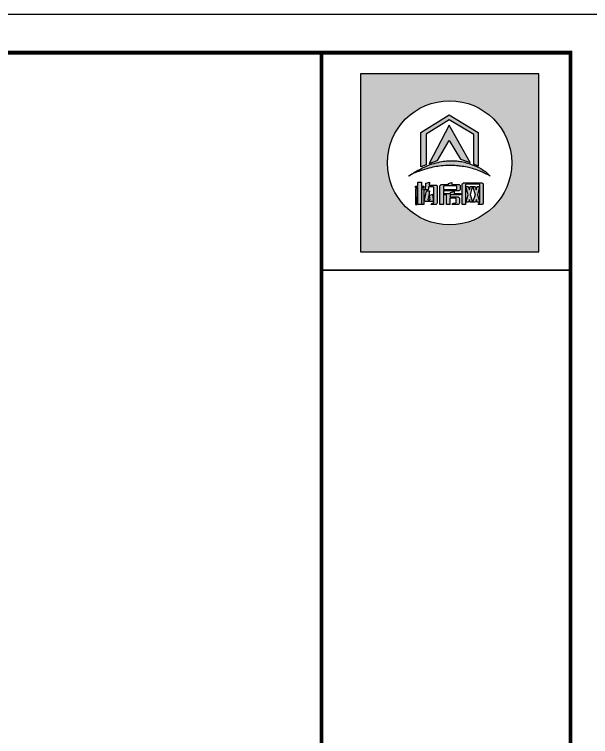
# Model space of a CAD drawing. Header units: millimetres. Extents: x -807114 to -50119, y -468455 to -61603.
# Drawn here: x -309065 to -299412, y -222253 to -210144 of the extents above; entities that cross this region are included whole.
import ezdxf

# ---------------------------------------------------------------- set-up
doc = ezdxf.new("R2010")
doc.units = ezdxf.units.MM
doc.header["$LTSCALE"] = 1000
doc.layers.add('PUB_TITLE', color=4, linetype='Continuous')

# ---------------------------------------------------------------- blocks, each defined once
blk = doc.blocks.new('sadasfafa')
h = blk.add_hatch(color=252)
h.dxf.hatch_style = 1
h.paths.add_polyline_path([(1853311.1, -2488040.1), (1853311.1, -2490368.5), (1855639.5, -2490368.5), (1855639.5, -2488040.1)])
h.paths.add_polyline_path([(1855286.5, -2489204.3, 1), (1853664.1, -2489204.3, 1)], flags=16)
edge = h.paths.add_edge_path(flags=0)
edge.add_spline(control_points=[(1853944.6, -2489376.1), (1853935.3, -2489384.6), (1854021.8, -2489326.6), (1854063.9, -2489323.5), (1854178.2, -2489279.5), (1854273.1, -2489256.9), (1854374.7, -2489242.3), (1854469.9, -2489235.9), (1854554.9, -2489238.9), (1854629.7, -2489250.1), (1854700.1, -2489258.6), (1854780.8, -2489280), (1854854.1, -2489302.7), (1854916.6, -2489334.7), (1854967.1, -2489354.2), (1854992.7, -2489368), (1855013.6, -2489381.9), (1854982, -2489354), (1854964.6, -2489332.4), (1854909.8, -2489296.9), (1854853.8, -2489259.6), (1854783.9, -2489234.5), (1854712.8, -2489206.2), (1854640.1, -2489188.5), (1854568.9, -2489179), (1854496.5, -2489175.8), (1854413.6, -2489178.1), (1854320.6, -2489198.5), (1854229.5, -2489222.2), (1854147.3, -2489257.2), (1854080, -2489292), (1854021.4, -2489324.6), (1853977.2, -2489352), (1853952.7, -2489368.9), (1853944.6, -2489376.1)], knot_values=[0, 0, 0, 0, 114.670179, 423.637006, 763.89867, 1083.683754, 1343.405239, 1688.07646, 1952.326814, 2113.699055, 2375.693807, 2595.188681, 2872.839541, 3068.155951, 3238.592156, 3348.056762, 3361.095167, 3431.805845, 3527.265261, 3733.200323, 3952.805082, 4160.23278, 4398.128766, 4650.488133, 4837.16968, 5050.428326, 5308.684497, 5588.159898, 5913.430939, 6163.12325, 6398.139207, 6601.625078, 6772.549769, 6871.149972, 6871.149972, 6871.149972, 6871.149972], degree=3, periodic=1)
h.paths.add_polyline_path([(1854529.8, -2489579.6), (1854533.6, -2489580), (1854533.6, -2489602.9), (1854617.6, -2489602.9), (1854617.6, -2489621.4), (1854481.1, -2489621.4), (1854481.1, -2489649.8), (1854589.1, -2489649.8), (1854599.3, -2489655.7), (1854606.2, -2489665.9), (1854605.6, -2489733.3), (1854600.1, -2489741.5), (1854590.1, -2489749.8), (1854505.9, -2489749.8), (1854514, -2489739.5), (1854517.6, -2489731.3), (1854551.6, -2489731.3), (1854558, -2489728), (1854560.2, -2489721.4), (1854560.2, -2489674.8), (1854558.4, -2489670.2), (1854552.6, -2489667.4), (1854481, -2489667.4), (1854481, -2489749.8), (1854436.1, -2489749.8), (1854436.1, -2489626.5), (1854433, -2489621.4), (1854405.6, -2489621.4), (1854405.6, -2489602.9), (1854487.7, -2489602.9), (1854487.7, -2489590)], flags=0)
h.paths.add_polyline_path([(1854485.6, -2489467.7), (1854506.4, -2489461.5), (1854506.4, -2489485.4), (1854509.7, -2489489.2), (1854600.6, -2489489.2), (1854609, -2489494.5), (1854614.7, -2489502.4), (1854614.7, -2489555.7), (1854607.2, -2489564.4), (1854598.6, -2489569.4), (1854401.3, -2489569.4), (1854394.3, -2489572.9), (1854394.3, -2489749.8), (1854349, -2489749.8), (1854349, -2489504.4), (1854355.4, -2489494.8), (1854367.4, -2489489.2), (1854462.5, -2489489.2), (1854462.5, -2489473.8)], flags=0)
h.paths.add_polyline_path([(1854394.3, -2489553.9), (1854394.3, -2489511.6), (1854403.9, -2489505.9), (1854561.8, -2489505.9), (1854570.1, -2489513.1), (1854570.1, -2489553.9)], flags=0)
h.paths.add_polyline_path([(1854213.8, -2489568.9), (1854202.6, -2489631.6), (1854192.5, -2489682.9), (1854194.2, -2489688.9), (1854217.8, -2489688.9), (1854219.9, -2489683.4), (1854213.6, -2489632.6), (1854253.7, -2489614.3), (1854263.1, -2489686.1), (1854263, -2489700.1), (1854255.4, -2489709), (1854159.3, -2489709), (1854150.4, -2489702.1), (1854148.4, -2489692.3), (1854173.2, -2489568.9)], flags=0)
h.paths.add_polyline_path([(1854186.9, -2489466.2), (1854213, -2489458), (1854207, -2489495.6), (1854296.3, -2489495.6), (1854304.7, -2489497.6), (1854312.3, -2489504.5), (1854314, -2489512.6), (1854314, -2489733.3), (1854310, -2489741.2), (1854301.4, -2489749.8), (1854230.8, -2489749.8), (1854237.9, -2489740.5), (1854242.8, -2489730.1), (1854261.2, -2489730.1), (1854267.8, -2489726.7), (1854269.9, -2489719.7), (1854269.9, -2489530.6), (1854269.9, -2489526.5), (1854266.9, -2489520.5), (1854259.5, -2489516.4), (1854202.4, -2489516.4), (1854200.8, -2489533.9), (1854195.8, -2489557.7), (1854150.3, -2489557.7), (1854159.2, -2489535.2), (1854164.9, -2489504.4), (1854167.3, -2489470.9)], flags=0)
h.paths.add_polyline_path([(1854140.2, -2489543.6), (1854140.3, -2489749.8), (1854113.7, -2489749.8), (1854113.6, -2489543.6)], flags=0)
h.paths.add_polyline_path([(1854055.5, -2489543.6), (1854053.2, -2489749.8), (1854031.3, -2489749.8), (1854031.3, -2489543.6)], flags=0)
h.paths.add_polyline_path([(1854107, -2489458.7), (1854107, -2489508.2), (1854139.4, -2489508.2), (1854139.4, -2489527.3), (1854107, -2489527.3), (1854107, -2489749.8), (1854061.6, -2489749.8), (1854061.6, -2489527.3), (1854029.1, -2489527.3), (1854029.1, -2489508.2), (1854061.6, -2489508.2), (1854061.6, -2489458.7)], flags=0)
h.paths.add_polyline_path([(1854208.7, -2489211.4), (1854471.2, -2488713.5), (1854743, -2489200.1), (1854618.5, -2489155.3), (1854469.8, -2488912.9), (1854318.4, -2489172.3)], flags=0)
h.paths.add_polyline_path([(1854102.1, -2488807.8), (1854470.1, -2488575.1), (1854847.7, -2488809.6), (1854847.7, -2489247.1), (1854790.4, -2489223.3), (1854790.4, -2488832.2), (1854471.1, -2488643.1), (1854168.1, -2488828.6), (1854168.1, -2489230.9), (1854102.1, -2489256.7)], flags=0)
h.paths.add_polyline_path([(1854684.6, -2489749.8), (1854640.9, -2489749.8), (1854640.9, -2489487.5), (1854640.9, -2489483.6), (1854645.8, -2489475.3), (1854656.4, -2489466.7), (1854897.7, -2489466.7), (1854906.8, -2489471), (1854915.7, -2489478.5), (1854915.7, -2489731.3), (1854908.1, -2489743.3), (1854901.8, -2489749.8), (1854847.2, -2489749.8), (1854857.7, -2489732.1), (1854865.8, -2489731), (1854869.5, -2489723.9), (1854869.5, -2489717.9), (1854867.5, -2489717.9), (1854836.1, -2489717.9), (1854825.7, -2489684.4), (1854813.5, -2489717.9), (1854746.2, -2489717.9), (1854736, -2489684.4), (1854721.6, -2489717.9), (1854688.9, -2489717.9), (1854688.9, -2489708.5), (1854691.4, -2489708.5), (1854719.6, -2489620.9), (1854684.6, -2489511.6)], flags=0)
h.paths.add_polyline_path([(1854778.7, -2489517.6), (1854809.1, -2489620.9), (1854781, -2489708.5), (1854777, -2489708.5), (1854750.5, -2489620.9), (1854775.1, -2489517.6)], flags=0)
h = blk.add_hatch(color=7)
h.dxf.hatch_style = 1
h.paths.add_polyline_path([(1854102.1, -2489256.7), (1854168.1, -2489230.9), (1854168.1, -2488828.6), (1854471.1, -2488643.1), (1854790.4, -2488832.2), (1854790.4, -2489223.3), (1854847.7, -2489247.1), (1854847.7, -2488809.6), (1854470.1, -2488575.1), (1854102.1, -2488807.8)])
h = blk.add_hatch(color=7)
h.dxf.hatch_style = 1
h.paths.add_polyline_path([(1854318.4, -2489172.3), (1854469.8, -2488912.9), (1854618.5, -2489155.3), (1854743, -2489200.1), (1854471.2, -2488713.5), (1854208.7, -2489211.4)])
h = blk.add_hatch(color=7)
h.dxf.hatch_style = 1
edge = h.paths.add_edge_path()
edge.add_spline(control_points=[(1853944.6, -2489376.1), (1853952.7, -2489368.9), (1853977.2, -2489352), (1854021.4, -2489324.6), (1854080, -2489292), (1854147.3, -2489257.2), (1854229.5, -2489222.2), (1854320.6, -2489198.5), (1854413.6, -2489178.1), (1854496.5, -2489175.8), (1854568.9, -2489179), (1854640.1, -2489188.5), (1854712.8, -2489206.2), (1854783.9, -2489234.5), (1854853.8, -2489259.6), (1854909.8, -2489296.9), (1854964.6, -2489332.4), (1854982, -2489354), (1855013.6, -2489381.9), (1854992.7, -2489368), (1854967.1, -2489354.2), (1854916.6, -2489334.7), (1854854.1, -2489302.7), (1854780.8, -2489280), (1854700.1, -2489258.6), (1854629.7, -2489250.1), (1854554.9, -2489238.9), (1854469.9, -2489235.9), (1854374.7, -2489242.3), (1854273.1, -2489256.9), (1854178.2, -2489279.5), (1854063.9, -2489323.5), (1854021.8, -2489326.6), (1853935.3, -2489384.6), (1853944.6, -2489376.1)], knot_values=[0, 0, 0, 0, 98.600203, 269.524894, 473.010766, 708.026723, 957.719033, 1282.990074, 1562.465475, 1820.721647, 2033.980292, 2220.661839, 2473.021206, 2710.917192, 2918.34489, 3137.949649, 3343.884711, 3439.344127, 3510.054805, 3523.09321, 3632.557816, 3802.994021, 3998.310431, 4275.961291, 4495.456165, 4757.450917, 4918.823158, 5183.073513, 5527.744733, 5787.466218, 6107.251302, 6447.512966, 6756.479793, 6871.149972, 6871.149972, 6871.149972, 6871.149972], degree=3, periodic=1)
h = blk.add_hatch(color=7)
h.dxf.hatch_style = 1
h.paths.add_polyline_path([(1854061.6, -2489458.7), (1854061.6, -2489508.2), (1854029.1, -2489508.2), (1854029.1, -2489527.3), (1854061.6, -2489527.3), (1854061.6, -2489749.8), (1854107, -2489749.8), (1854107, -2489527.3), (1854139.4, -2489527.3), (1854139.4, -2489508.2), (1854107, -2489508.2), (1854107, -2489458.7)])
h = blk.add_hatch(color=7)
h.dxf.hatch_style = 1
h.paths.add_polyline_path([(1854167.3, -2489470.9), (1854164.9, -2489504.4), (1854159.2, -2489535.2), (1854150.3, -2489557.7), (1854195.8, -2489557.7), (1854200.8, -2489533.9), (1854202.4, -2489516.4), (1854259.5, -2489516.4), (1854266.9, -2489520.5), (1854269.9, -2489526.5), (1854269.9, -2489530.6), (1854269.9, -2489719.7), (1854267.8, -2489726.7), (1854261.2, -2489730.1), (1854242.8, -2489730.1), (1854237.9, -2489740.5), (1854230.8, -2489749.8), (1854301.4, -2489749.8), (1854310, -2489741.2), (1854314, -2489733.3), (1854314, -2489512.6), (1854312.3, -2489504.5), (1854304.7, -2489497.6), (1854296.3, -2489495.6), (1854207, -2489495.6), (1854213, -2489458), (1854186.9, -2489466.2)])
h = blk.add_hatch(color=7)
h.dxf.hatch_style = 1
h.paths.add_polyline_path([(1854462.5, -2489473.8), (1854462.5, -2489489.2), (1854367.4, -2489489.2), (1854355.4, -2489494.8), (1854349, -2489504.4), (1854349, -2489749.8), (1854394.3, -2489749.8), (1854394.3, -2489572.9), (1854401.3, -2489569.4), (1854598.6, -2489569.4), (1854607.2, -2489564.4), (1854614.7, -2489555.7), (1854614.7, -2489502.4), (1854609, -2489494.5), (1854600.6, -2489489.2), (1854509.7, -2489489.2), (1854506.4, -2489485.4), (1854506.4, -2489461.5), (1854485.6, -2489467.7)])
h.paths.add_polyline_path([(1854394.3, -2489553.9), (1854394.3, -2489511.6), (1854403.9, -2489505.9), (1854561.8, -2489505.9), (1854570.1, -2489513.1), (1854570.1, -2489553.9)], flags=16)
h = blk.add_hatch(color=7)
h.dxf.hatch_style = 1
h.paths.add_polyline_path([(1854684.6, -2489511.6), (1854684.6, -2489493), (1854693.2, -2489483.4), (1854862.4, -2489483.4), (1854869.5, -2489491.2), (1854869.5, -2489723.9), (1854865.8, -2489731), (1854857.7, -2489732.1), (1854847.2, -2489749.8), (1854901.8, -2489749.8), (1854908.1, -2489743.3), (1854915.7, -2489731.3), (1854915.7, -2489478.5), (1854906.8, -2489471), (1854897.7, -2489466.7), (1854656.4, -2489466.7), (1854645.8, -2489475.3), (1854640.9, -2489483.6), (1854640.9, -2489487.5), (1854640.9, -2489749.8), (1854684.6, -2489749.8)])
h = blk.add_hatch(color=7)
h.dxf.hatch_style = 1
h.paths.add_polyline_path([(1854866, -2489708.5), (1854840.4, -2489620.9), (1854866.3, -2489511.6), (1854836.5, -2489511.6), (1854823.6, -2489558), (1854808.2, -2489511.6), (1854745.2, -2489511.6), (1854733.6, -2489556.5), (1854719.3, -2489511.6), (1854688.8, -2489511.6), (1854719.6, -2489620.9), (1854691.4, -2489708.5), (1854688.9, -2489708.5), (1854688.9, -2489709.8), (1854688.9, -2489717.9), (1854721.6, -2489717.9), (1854736, -2489684.4), (1854746.2, -2489717.9), (1854813.5, -2489717.9), (1854825.7, -2489684.4), (1854836.1, -2489717.9), (1854867.5, -2489717.9), (1854867.5, -2489708.5)])
h.paths.add_polyline_path([(1854778.7, -2489517.6), (1854809.1, -2489620.9), (1854781, -2489708.5), (1854777, -2489708.5), (1854750.5, -2489620.9), (1854775.1, -2489517.6)], flags=16)
h = blk.add_hatch(color=7)
h.dxf.hatch_style = 1
h.paths.add_polyline_path([(1854031.3, -2489543.6), (1854031.3, -2489749.8), (1854053.2, -2489749.8), (1854055.5, -2489543.6)])
h = blk.add_hatch(color=7)
h.dxf.hatch_style = 1
h.paths.add_polyline_path([(1854113.6, -2489543.6), (1854113.7, -2489749.8), (1854140.3, -2489749.8), (1854140.2, -2489543.6)])
h = blk.add_hatch(color=7)
h.dxf.hatch_style = 1
h.paths.add_polyline_path([(1854173.2, -2489568.9), (1854148.4, -2489692.3), (1854150.4, -2489702.1), (1854159.3, -2489709), (1854255.4, -2489709), (1854263, -2489700.1), (1854263.1, -2489686.1), (1854253.7, -2489614.3), (1854213.6, -2489632.6), (1854219.9, -2489683.4), (1854217.8, -2489688.9), (1854194.2, -2489688.9), (1854192.5, -2489682.9), (1854202.6, -2489631.6), (1854213.8, -2489568.9)])
h = blk.add_hatch(color=7)
h.dxf.hatch_style = 1
h.paths.add_polyline_path([(1854487.7, -2489590), (1854487.7, -2489602.9), (1854405.6, -2489602.9), (1854405.6, -2489621.4), (1854433, -2489621.4), (1854436.1, -2489626.5), (1854436.1, -2489749.8), (1854481, -2489749.8), (1854481, -2489667.4), (1854552.6, -2489667.4), (1854558.4, -2489670.2), (1854560.2, -2489674.8), (1854560.2, -2489721.4), (1854558, -2489728), (1854551.6, -2489731.3), (1854517.6, -2489731.3), (1854514, -2489739.5), (1854505.9, -2489749.8), (1854590.1, -2489749.8), (1854600.1, -2489741.5), (1854605.6, -2489733.3), (1854606.2, -2489665.9), (1854599.3, -2489655.7), (1854589.1, -2489649.8), (1854481.1, -2489649.8), (1854481.1, -2489621.4), (1854617.6, -2489621.4), (1854617.6, -2489602.9), (1854533.6, -2489602.9), (1854533.6, -2489580), (1854529.8, -2489579.6)])
for points in [[(1855639.5, -2488040.1), (1853311.1, -2488040.1), (1853311.1, -2490368.5), (1855639.5, -2490368.5)], [(1854102.1, -2489256.7), (1854102.1, -2488807.8), (1854470.1, -2488575.1), (1854847.7, -2488809.6), (1854847.7, -2489247.1), (1854790.4, -2489223.3), (1854790.4, -2488832.2), (1854471.1, -2488643.1), (1854168.1, -2488828.6), (1854168.1, -2489230.9)], [(1854208.7, -2489211.4), (1854318.4, -2489172.3), (1854469.8, -2488912.9), (1854618.5, -2489155.3), (1854743, -2489200.1), (1854471.2, -2488713.5)], [(1854061.6, -2489458.7), (1854107, -2489458.7), (1854107, -2489508.2), (1854139.4, -2489508.2), (1854139.4, -2489527.3), (1854107, -2489527.3), (1854107, -2489749.8), (1854061.6, -2489749.8), (1854061.6, -2489527.3), (1854029.1, -2489527.3), (1854029.1, -2489508.2), (1854061.6, -2489508.2)], [(1854462.5, -2489473.8), (1854485.6, -2489467.7), (1854506.4, -2489461.5), (1854506.4, -2489485.4), (1854509.7, -2489489.2), (1854600.6, -2489489.2), (1854609, -2489494.5), (1854614.7, -2489502.4), (1854614.7, -2489555.7), (1854607.2, -2489564.4), (1854598.6, -2489569.4), (1854401.3, -2489569.4), (1854394.3, -2489572.9), (1854394.3, -2489749.8), (1854349, -2489749.8), (1854349, -2489504.4), (1854355.4, -2489494.8), (1854367.4, -2489489.2), (1854462.5, -2489489.2)], [(1854394.3, -2489553.9), (1854570.1, -2489553.9), (1854570.1, -2489513.1), (1854561.8, -2489505.9), (1854403.9, -2489505.9), (1854394.3, -2489511.6)], [(1854640.9, -2489749.8), (1854640.9, -2489487.5), (1854640.9, -2489483.6), (1854645.8, -2489475.3), (1854656.4, -2489466.7), (1854897.7, -2489466.7), (1854906.8, -2489471), (1854915.7, -2489478.5), (1854915.7, -2489731.3), (1854908.1, -2489743.3), (1854901.8, -2489749.8), (1854847.2, -2489749.8), (1854857.7, -2489732.1), (1854865.8, -2489731), (1854869.5, -2489723.9), (1854869.5, -2489491.2), (1854862.4, -2489483.4), (1854693.2, -2489483.4), (1854684.6, -2489493), (1854684.6, -2489749.8)], [(1854055.5, -2489543.6), (1854031.3, -2489543.6), (1854031.3, -2489749.8), (1854053.2, -2489749.8)], [(1854113.6, -2489543.6), (1854140.2, -2489543.6), (1854140.3, -2489749.8), (1854113.7, -2489749.8)], [(1854487.7, -2489590), (1854529.8, -2489579.6), (1854533.6, -2489580), (1854533.6, -2489602.9), (1854617.6, -2489602.9), (1854617.6, -2489621.4), (1854481.1, -2489621.4), (1854481.1, -2489649.8), (1854589.1, -2489649.8), (1854599.3, -2489655.7), (1854606.2, -2489665.9), (1854605.6, -2489733.3), (1854600.1, -2489741.5), (1854590.1, -2489749.8), (1854505.9, -2489749.8), (1854514, -2489739.5), (1854517.6, -2489731.3), (1854551.6, -2489731.3), (1854558, -2489728), (1854560.2, -2489721.4), (1854560.2, -2489674.8), (1854558.4, -2489670.2), (1854552.6, -2489667.4), (1854481, -2489667.4), (1854481, -2489749.8), (1854436.1, -2489749.8), (1854436.1, -2489626.5), (1854433, -2489621.4), (1854405.6, -2489621.4), (1854405.6, -2489602.9), (1854487.7, -2489602.9)], [(1854775.1, -2489517.6), (1854778.7, -2489517.6), (1854809.1, -2489620.9), (1854781, -2489708.5), (1854777, -2489708.5), (1854750.5, -2489620.9)]]:
    blk.add_lwpolyline(points, close=True)
for points in [[(1854167.3, -2489470.9), (1854186.9, -2489466.2), (1854213, -2489458), (1854207, -2489495.6), (1854296.3, -2489495.6), (1854304.7, -2489497.6), (1854312.3, -2489504.5), (1854314, -2489512.6), (1854314, -2489733.3), (1854310, -2489741.2), (1854301.4, -2489749.8), (1854230.8, -2489749.8), (1854237.9, -2489740.5), (1854242.8, -2489730.1), (1854261.2, -2489730.1), (1854267.8, -2489726.7), (1854269.9, -2489719.7), (1854269.9, -2489530.6), (1854269.9, -2489526.5), (1854266.9, -2489520.5), (1854259.5, -2489516.4), (1854202.4, -2489516.4), (1854200.8, -2489533.9), (1854195.8, -2489557.7), (1854150.3, -2489557.7), (1854150.3, -2489557.7), (1854159.2, -2489535.2), (1854164.9, -2489504.4), (1854167.3, -2489470.9)], [(1854866, -2489708.5), (1854866, -2489708.5), (1854867.5, -2489708.5), (1854867.5, -2489717.9), (1854836.1, -2489717.9), (1854825.7, -2489684.4), (1854813.5, -2489717.9), (1854746.2, -2489717.9), (1854736, -2489684.4), (1854721.6, -2489717.9), (1854688.9, -2489717.9), (1854688.9, -2489709.8), (1854688.9, -2489708.5), (1854691.4, -2489708.5), (1854719.6, -2489620.9), (1854688.8, -2489511.6)], [(1854173.2, -2489568.9), (1854213.8, -2489568.9), (1854202.6, -2489631.6), (1854192.5, -2489682.9), (1854194.2, -2489688.9), (1854217.8, -2489688.9), (1854219.9, -2489683.4), (1854213.6, -2489632.6), (1854253.7, -2489614.3), (1854263.1, -2489686.1), (1854263, -2489700.1), (1854255.4, -2489709), (1854159.3, -2489709), (1854150.4, -2489702.1), (1854148.4, -2489692.3), (1854173.2, -2489568.9)]]:
    blk.add_lwpolyline(points)
at = {"color": 7}
blk.add_lwpolyline([(1854688.8, -2489511.6), (1854719.3, -2489511.6), (1854733.6, -2489556.5), (1854745.2, -2489511.6), (1854808.2, -2489511.6), (1854823.6, -2489558), (1854836.5, -2489511.6), (1854866.3, -2489511.6), (1854840.4, -2489620.9), (1854866, -2489708.5)], dxfattribs=at)
blk.add_circle((1854475.3, -2489204.3), 811.2)
at = {"start_tangent": (-0.74079, -0.671736), "end_tangent": (-0.74079, -0.671736)}
blk.add_spline([(1853944.6, -2489376.1), (1853977.5, -2489357.3), (1854071.4, -2489317.6), (1854178, -2489282.2), (1854280.5, -2489257), (1854365.3, -2489244.6), (1854478.8, -2489237.5), (1854566, -2489241.3), (1854618.8, -2489248.2), (1854704.3, -2489261.3), (1854774.6, -2489278.8), (1854861.4, -2489308.1), (1854920, -2489335), (1854971.6, -2489357.3), (1855003.1, -2489375), (1855006.8, -2489377.3), (1854990.3, -2489360.8), (1854968, -2489338.5), (1854912.9, -2489298.7), (1854850.8, -2489261.3), (1854787.4, -2489235.4), (1854713.7, -2489208.5), (1854632.8, -2489188.5), (1854571.7, -2489180.2), (1854501.4, -2489176.8), (1854416.3, -2489180.6), (1854325.7, -2489197.9), (1854222.4, -2489227.1), (1854146.3, -2489258.8), (1854077.1, -2489294), (1854018.6, -2489326.8), (1853970.7, -2489356.7), (1853944.6, -2489376.1)], degree=3, dxfattribs=at)

msp = doc.modelspace()

# ---------------------------------------------------------------- linework, layer by layer
at = {"const_width": 32.1}
msp.add_lwpolyline([(-303920.5, -214431.8), (-299749, -214431.8)], dxfattribs=at)
at = {"layer": 'PUB_TITLE'}
for points in [[(-337228.6, -237098.7), (-299107.2, -237098.7), (-299107.2, -210144.2), (-337228.6, -210144.2)], [(-335822.2, -236456.9), (-299749, -236456.9), (-299749, -210786), (-335822.2, -210786)]]:
    msp.add_lwpolyline(points, close=True, dxfattribs=at)
at = {"layer": 'PUB_TITLE', "const_width": 64.2}
msp.add_lwpolyline([(-335822.2, -236456.9), (-299749, -236456.9), (-299749, -210786), (-335822.2, -210786)], close=True, dxfattribs=at)
msp.add_lwpolyline([(-303920.5, -236456.9), (-303920.5, -210786)], dxfattribs=at)

# ---------------------------------------------------------------- block references
at = {"xscale": 1.28304, "yscale": 1.28304, "zscale": 1.28304}
msp.add_blockref('sadasfafa', (-2681140.5, 2981116.1), dxfattribs=at)

doc.saveas('drawing.dxf')
